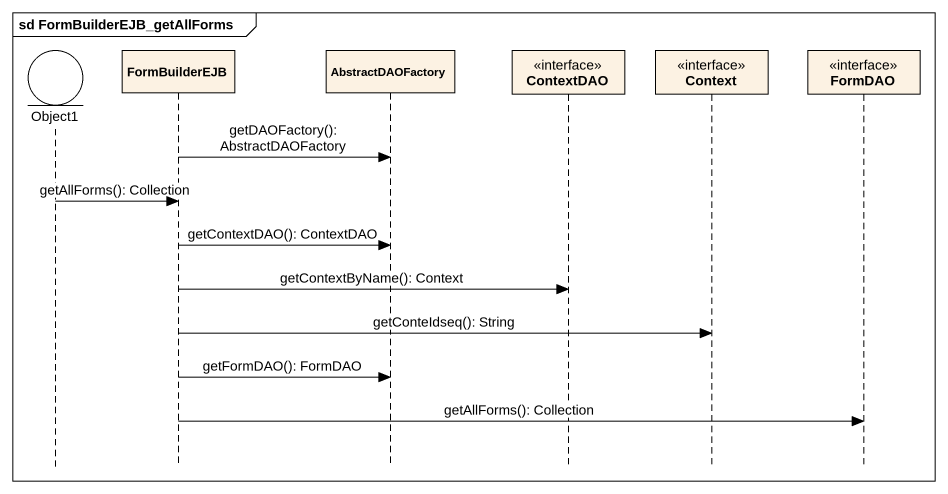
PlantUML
@startuml
mainframe sd FormBuilderEJB_getAllForms
hide footbox
entity Object1
participant FormBuilderEJB
participant AbstractDAOFactory
participant ContextDAO <<interface>>
participant Context <<interface>>
participant FormDAO <<interface>>

FormBuilderEJB -> AbstractDAOFactory : getDAOFactory(): AbstractDAOFactory
Object1 -> FormBuilderEJB : getAllForms(): Collection
FormBuilderEJB -> AbstractDAOFactory : getContextDAO(): ContextDAO
FormBuilderEJB -> ContextDAO : getContextByName(): Context
FormBuilderEJB -> Context : getConteIdseq(): String
FormBuilderEJB -> AbstractDAOFactory : getFormDAO(): FormDAO
FormBuilderEJB -> FormDAO : getAllForms(): Collection
@enduml
